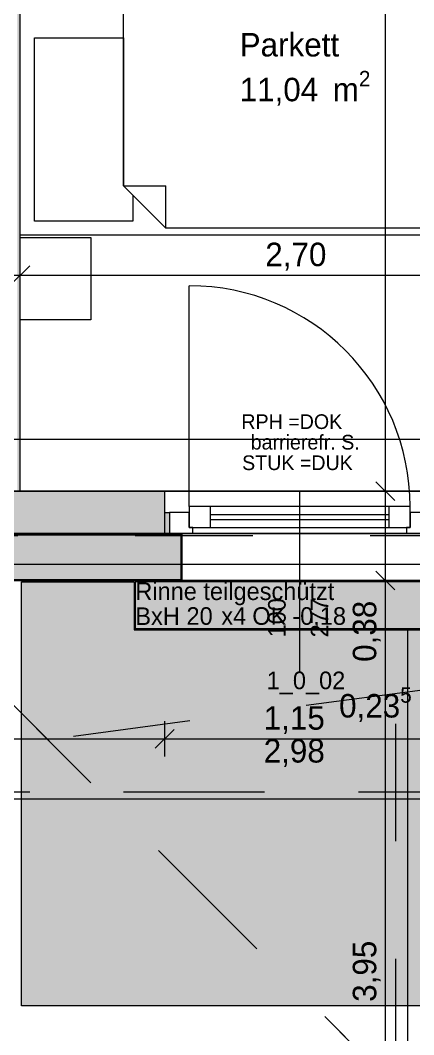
# Model space of a CAD drawing. Header units: metres. Extents: x -3.9 to 83, y -38 to 6.2.
# Drawn here: x 6.935 to 8.611, y -17.004 to -12.685 of the extents above; entities that cross this region are included whole.
import ezdxf

# ---------------------------------------------------------------- set-up
doc = ezdxf.new("R2010")
doc.units = ezdxf.units.M
doc.header["$MEASUREMENT"] = 0
for name, pattern in [('Achse', [0.004, 0.002, -0.001, 0, -0.001]), ('Baufluchtlinie', [0.013, 0.008, -0.005]), ('Untersicht', [0.001, 0.0005, -0.0005])]:
    doc.linetypes.add(name, pattern=pattern)
for name, color, linetype in [('0._EG PP_2_000 Achsraster', 7, 'Continuous'), ('0._EG PP_2_110 Wand Aussen', 7, 'Continuous'), ('0._EG PP_2_120 Wand Innen tragend', 7, 'Continuous'), ('0._EG PP_2_210 Decke', 7, 'Continuous'), ('0._EG PP_2_220 Bodenaufbau', 7, 'Continuous'), ('0._EG PP_2_221 Bodenaufbau - Abdichtung', 7, 'Continuous'), ('0._EG PP_2_221 Bodenaufbau - Terrassenbelag', 7, 'Continuous'), ('0._EG PP_2_240 Unterdämmung', 7, 'Continuous'), ('0._EG PP_2_510 Möblierung', 7, 'Continuous'), ('0._EG PP_2_611 Entwässerung', 7, 'Continuous'), ('0._EG PP_2_810 Raum', 7, 'Continuous'), ('0._EG PP_2_950 Polierplan Bemaßung', 7, 'Continuous'), ('0._EG PP_2_955 Polierplan Beschriftung', 7, 'Continuous'), ('0._EG PP_2_Neubau_840 Baulinien', 7, 'Continuous')]:
    doc.layers.add(name, color=color, linetype=linetype)
doc.styles.add('ERSTELLTER_STIL_2', font='')
doc.styles.get('ERSTELLTER_STIL_2').set_extended_font_data('Eurostile')

msp = doc.modelspace()

# ---------------------------------------------------------------- hatches: boundary and pattern name
at = {"layer": '0._EG PP_2_110 Wand Aussen', "linetype": 'Continuous', "lineweight": 13, "true_color": 0x3f7f02}
msp.add_hatch(color=76, dxfattribs=at).paths.add_polyline_path([(4.96, -14.78), (4.96, -14.87), (7.55, -14.87), (7.55, -14.78), (7.55, -14.69), (4.96, -14.69)])
at = {"layer": '0._EG PP_2_110 Wand Aussen', "linetype": 'Continuous', "lineweight": 13, "true_color": 0xff6400}
for points in [[(7.57, -14.87), (7.57, -14.78), (7.55, -14.78), (7.55, -14.87)], [(7.62, -14.875), (4.89, -14.875), (4.89, -15), (7.62, -15)], [(7.62, -15), (4.89, -15), (4.89, -15.065), (7.62, -15.065)]]:
    msp.add_hatch(color=30, dxfattribs=at).paths.add_polyline_path(points)
at = {"layer": '0._EG PP_2_110 Wand Aussen', "linetype": 'Continuous', "lineweight": 0, "true_color": 0x373737}
msp.add_hatch(color=250, dxfattribs=at).paths.add_polyline_path([(4.89, -14.875), (7.62, -14.875), (7.62, -14.87), (4.89, -14.87)])
at = {"layer": '0._EG PP_2_120 Wand Innen tragend', "linetype": 'Continuous', "lineweight": 13, "true_color": 0xfb02fe}
msp.add_hatch(color=6, dxfattribs=at).paths.add_polyline_path([(6.9225, -10.4875), (6.9225, -14.69), (6.935, -14.69), (6.935, -10.4875)])
at = {"layer": '0._EG PP_2_221 Bodenaufbau - Terrassenbelag', "linetype": 'Continuous', "lineweight": 0, "true_color": 0x111111}
msp.add_hatch(color=250, dxfattribs=at).paths.add_polyline_path([(7.42, -15.075), (6.94, -15.075), (6.94, -16.88), (12.23, -16.88), (12.23, -15.28), (9.96, -15.28), (9.96, -15.075), (8.83, -15.075), (8.83, -15.28), (7.42, -15.28)])
at = {"layer": '0._EG PP_2_611 Entwässerung', "linetype": 'Continuous', "lineweight": 13, "true_color": 0x89cdad}
msp.add_hatch(color=123, dxfattribs=at).paths.add_polyline_path([(7.425, -15.275), (8.825, -15.275), (8.825, -15.075), (7.425, -15.075)])

# ---------------------------------------------------------------- linework, layer by layer
at = {"layer": '0._EG PP_2_000 Achsraster', "color": 5, "linetype": 'Achse', "lineweight": 0, "ltscale": 1000}
msp.add_line((-1.5, -15), (21, -15), dxfattribs=at)
at = {"layer": '0._EG PP_2_110 Wand Aussen', "color": 7, "linetype": 'Continuous', "lineweight": 13, "ltscale": 1000}
for p, q in [((7.655, -14.755), (7.655, -13.815)), ((8.7, -14.69), (7.55, -14.69)), ((7.55, -14.69), (7.55, -14.69)), ((8.125, -15.4591), (8.125, -14.69)), ((7.745, -14.755), (7.655, -14.755)), ((7.655, -14.755), (7.655, -14.845)), ((8.505, -14.755), (7.745, -14.755)), ((7.745, -14.845), (7.745, -14.755)), ((8.595, -14.755), (8.505, -14.755)), ((8.505, -14.755), (8.505, -14.845)), ((8.595, -14.845), (8.595, -14.755)), ((7.655, -14.78), (7.57, -14.78)), ((7.57, -14.78), (7.57, -14.87)), ((7.655, -14.845), (7.655, -14.78)), ((8.505, -14.79), (7.745, -14.79)), ((7.745, -14.81), (8.505, -14.81)), ((8.68, -14.78), (8.595, -14.78)), ((8.595, -14.78), (8.595, -14.845)), ((7.67, -14.845), (7.655, -14.845)), ((7.655, -14.845), (7.745, -14.845)), ((7.67, -14.87), (7.67, -14.845)), ((7.745, -14.845), (8.505, -14.845)), ((8.505, -14.845), (8.595, -14.845)), ((8.595, -14.845), (8.58, -14.845)), ((8.58, -14.845), (8.58, -14.87)), ((4.89, -14.875), (7.62, -14.875)), ((7.62, -14.87), (7.55, -14.87)), ((7.62, -14.87), (7.55, -14.87)), ((7.62, -14.87), (7.55, -14.87)), ((7.57, -14.87), (7.67, -14.87)), ((7.62, -14.87), (7.625, -14.87)), ((7.62, -15.065), (7.62, -14.87)), ((7.62, -14.87), (7.625, -14.87)), ((7.62, -14.87), (7.625, -14.87)), ((7.625, -14.875), (7.625, -14.87)), ((7.625, -14.875), (7.625, -14.87)), ((7.625, -15), (7.625, -14.875)), ((7.625, -15), (7.625, -14.875)), ((7.67, -14.87), (8.58, -14.87)), ((8.58, -14.87), (8.68, -14.87)), ((7.625, -15.065), (7.625, -15)), ((7.625, -15.065), (7.625, -15)), ((4.89, -15.065), (7.62, -15.065)), ((7.62, -15.07), (7.625, -15.07)), ((7.625, -15.07), (7.625, -15.065)), ((7.625, -15.07), (7.625, -15.065)), ((8.625, -15.07), (7.625, -15.07)), ((7.625, -15.07), (7.625, -15.07))]:
    msp.add_line(p, q, dxfattribs=at)
at = {"layer": '0._EG PP_2_110 Wand Aussen', "color": 7, "linetype": 'Continuous', "lineweight": 18, "ltscale": 1000}
for p, q in [((7.55, -14.78), (7.55, -14.69)), ((7.55, -14.78), (7.55, -14.69)), ((7.55, -14.87), (7.55, -14.78)), ((7.55, -14.87), (7.55, -14.78)), ((7.55, -14.87), (7.55, -14.78)), ((4.96, -14.87), (7.55, -14.87))]:
    msp.add_line(p, q, dxfattribs=at)
at = {"layer": '0._EG PP_2_110 Wand Aussen', "color": 1, "linetype": 'Baufluchtlinie', "lineweight": 0, "ltscale": 1000}
msp.add_line((4.89, -15), (7.62, -15), dxfattribs=at)
at = {"layer": '0._EG PP_2_110 Wand Aussen', "color": 7, "linetype": 'Continuous', "lineweight": 18, "ltscale": 1000, "flags": 128}
msp.add_lwpolyline([(7.55, -14.69), (6.865, -14.69)], dxfattribs=at)
at = {"layer": '0._EG PP_2_110 Wand Aussen', "color": 7, "linetype": 'Continuous', "lineweight": 13, "ltscale": 1000, "flags": 128}
msp.add_lwpolyline([(7.57, -14.87), (7.55, -14.87), (7.55, -14.78), (7.57, -14.78)], close=True, dxfattribs=at)
msp.add_lwpolyline([(5.5755, -15.07), (7.62, -15.07)], dxfattribs=at)
at = {"layer": '0._EG PP_2_110 Wand Aussen', "color": 7, "linetype": 'Continuous', "lineweight": 13, "ltscale": 1000}
msp.add_arc((7.655, -14.755), 0.94, 0, 90, dxfattribs=at)
at = {"layer": '0._EG PP_2_120 Wand Innen tragend', "color": 7, "linetype": 'Continuous', "lineweight": 13, "ltscale": 1000, "flags": 128}
for points in [[(6.935, -14.69), (6.935, -10.6)], [(6.935, -14.69), (6.9225, -14.69)]]:
    msp.add_lwpolyline(points, dxfattribs=at)
at = {"layer": '0._EG PP_2_210 Decke', "color": 7, "linetype": 'Continuous', "lineweight": 13, "ltscale": 1000, "true_color": 0xf4f4f4, "flags": 128}
msp.add_lwpolyline([(0.1444, -3.915), (0.1845, -14.87), (15.32, -14.87), (15.32, -6.225), (10.905, -6.225), (10.905, -6.065), (8.925, -6.065), (8.925, -4.045), (8.745, -4.045), (8.745, -3.915), (5.625, -3.915), (0.8144, -3.915)], close=True, dxfattribs=at)
at = {"layer": '0._EG PP_2_210 Decke', "color": 8, "linetype": 'Continuous', "lineweight": 13, "ltscale": 1000, "flags": 128}
msp.add_lwpolyline([(0.1831, -14.47), (0.185, -14.9998), (0.185, -21.895), (3.305, -21.895), (3.305, -22.165), (4.905, -22.165), (4.905, -24.32), (7.875, -24.32), (7.875, -23.85), (9.87, -23.85), (9.87, -24.32), (13.0067, -24.32), (12.9484, -23.92), (12.865, -23.92), (12.865, -21.895), (18.7604, -21.895), (18.7621, -21.495), (18.7694, -20.4274), (14.6603, -20.4274), (15.32, -17.3819), (15.32, -14.87), (15.32, -14.47)], close=True, dxfattribs=at)
at = {"layer": '0._EG PP_2_210 Decke', "color": 8, "linetype": 'Untersicht', "lineweight": 13, "ltscale": 1000, "flags": 128}
msp.add_lwpolyline([(5.375, -15.07), (5.375, -15.97), (13.605, -15.97), (13.605, -15.07)], dxfattribs=at)
at = {"layer": '0._EG PP_2_220 Bodenaufbau', "color": 7, "linetype": 'Continuous', "lineweight": 13, "ltscale": 1000, "true_color": 0xf4f4f4, "flags": 128}
for points in [[(0.3244, -3.915), (0.3639, -14.69), (13.56, -14.69), (13.56, -8.775), (6.835, -8.775), (6.835, -6.225), (6.415, -6.225), (6.415, -3.915)], [(0.1846, -14.87), (0.185, -21.495), (5.305, -21.495), (5.305, -23.92), (7.875, -23.92), (7.875, -23.81), (9.895, -23.81), (9.895, -23.92), (10.085, -23.92), (10.085, -23.68), (10.895, -23.68), (10.895, -23.92), (12.465, -23.92), (12.465, -21.495), (18.4632, -21.495), (18.4737, -19.8717), (14.5965, -19.8717), (15.14, -17.3627), (15.14, -14.87)], [(0.1853, -15.07), (0.185, -14.9998), (0.185, -21.365), (5.435, -21.365), (5.435, -23.79), (7.875, -23.79), (7.875, -23.85), (9.875, -23.85), (9.875, -23.79), (10.035, -23.79), (10.035, -23.68), (10.94, -23.68), (10.94, -23.79), (12.335, -23.79), (12.335, -21.365), (18.463, -21.365), (18.4871, -17.7847), (14.9872, -17.7847), (15.08, -17.3563), (15.08, -14.87), (13.61, -14.87), (13.61, -15.07)]]:
    msp.add_lwpolyline(points, close=True, dxfattribs=at)
at = {"layer": '0._EG PP_2_221 Bodenaufbau - Abdichtung', "color": 171, "linetype": 'Untersicht', "lineweight": 13, "ltscale": 1000, "true_color": 0x6c6cff, "flags": 128}
for points in [[(8.585, -17.28), (6.175, -14.87)], [(6.175, -14.87), (10.995, -14.87)], [(6.175, -14.87), (8.585, -17.28)]]:
    msp.add_lwpolyline(points, dxfattribs=at)
at = {"layer": '0._EG PP_2_221 Bodenaufbau - Terrassenbelag', "color": 7, "linetype": 'Continuous', "lineweight": 18, "ltscale": 1000, "flags": 128}
for points in [[(6.94, -16.88), (6.94, -15.075)], [(6.94, -15.075), (7.42, -15.075)], [(7.42, -15.075), (7.42, -15.28)], [(7.42, -15.28), (8.83, -15.28)], [(12.23, -16.88), (6.94, -16.88)]]:
    msp.add_lwpolyline(points, dxfattribs=at)
at = {"layer": '0._EG PP_2_240 Unterdämmung', "color": 30, "linetype": 'Untersicht', "lineweight": 13, "ltscale": 1000, "true_color": 0xff6400, "flags": 128}
msp.add_lwpolyline([(5.375, -15.97), (13.605, -15.97), (13.605, -14.88), (5.375, -14.88)], close=True, dxfattribs=at)
at = {"layer": '0._EG PP_2_510 Möblierung', "color": 8, "linetype": 'Continuous', "lineweight": 13, "ltscale": 1000, "true_color": 0x7e7f7f}
for p, q in [((6.935, -13.6), (6.935, -11.8)), ((7.375, -12.7), (7.375, -12.01)), ((7.375, -13.39), (7.375, -12.7)), ((7.555, -13.57), (7.375, -13.39)), ((7.375, -13.39), (7.555, -13.39)), ((7.555, -13.57), (7.555, -13.39)), ((8.935, -13.6), (6.935, -13.6)), ((8.905, -13.57), (7.555, -13.57)), ((6.935, -13.96), (6.935, -13.61)), ((6.935, -13.61), (7.235, -13.61)), ((7.235, -13.61), (7.235, -13.96)), ((7.235, -13.96), (6.935, -13.96))]:
    msp.add_line(p, q, dxfattribs=at)
at = {"layer": '0._EG PP_2_510 Möblierung', "color": 8, "linetype": 'Continuous', "lineweight": 13, "ltscale": 1000, "true_color": 0x7e7f7f, "flags": 128}
msp.add_lwpolyline([(7.375, -13.39), (7.415, -13.43), (7.415, -13.54), (6.995, -13.54), (6.995, -12.76), (7.375, -12.76)], close=True, dxfattribs=at)
at = {"layer": '0._EG PP_2_611 Entwässerung', "color": 8, "linetype": 'Untersicht', "lineweight": 0, "ltscale": 1000}
for p in [(8.535, -17.18), (8.635, -15.28)]:
    msp.add_line(p, (8.535, -15.28), dxfattribs=at)
at = {"layer": '0._EG PP_2_611 Entwässerung', "color": 76, "linetype": 'Achse', "lineweight": 13, "ltscale": 1000, "true_color": 0x3f7f02}
msp.add_line((8.585, -17.18), (8.585, -15.28), dxfattribs=at)
at = {"layer": '0._EG PP_2_611 Entwässerung', "color": 8, "linetype": 'Continuous', "lineweight": 13, "ltscale": 1000, "flags": 128}
msp.add_lwpolyline([(7.425, -15.275), (8.825, -15.275), (8.825, -15.075), (7.425, -15.075)], close=True, dxfattribs=at)
at = {"layer": '0._EG PP_2_950 Polierplan Bemaßung', "color": 6, "linetype": 'Continuous', "lineweight": 13, "ltscale": 1000, "true_color": 0xfb02fe}
for p, q in [((8.4898, -14.69), (8.4898, -10.575)), ((6.975, -13.7304), (6.895, -13.8104)), ((6.935, -13.8454), (6.935, -13.6954)), ((6.685, -13.7704), (6.935, -13.7704)), ((6.935, -13.7704), (9.635, -13.7704)), ((8.4498, -14.65), (8.5298, -14.73)), ((8.5648, -14.69), (8.4148, -14.69)), ((8.4898, -15.07), (8.4898, -14.69)), ((8.5648, -15.07), (8.4148, -15.07)), ((8.4498, -15.03), (8.5298, -15.11)), ((8.4898, -19.02), (8.4898, -15.07))]:
    msp.add_line(p, q, dxfattribs=at)
at = {"layer": '0._EG PP_2_950 Polierplan Bemaßung', "color": 30, "linetype": 'Untersicht', "lineweight": 13, "ltscale": 1000, "true_color": 0xff6400}
msp.add_line((13.605, -14.88), (5.375, -15.97), dxfattribs=at)
at = {"layer": '0._EG PP_2_950 Polierplan Bemaßung', "color": 76, "linetype": 'Continuous', "lineweight": 13, "ltscale": 1000, "true_color": 0x3f7f02}
for p, q in [((7.55, -15.8186), (7.55, -15.6686)), ((7.59, -15.7036), (7.51, -15.7836)), ((4.96, -15.7436), (7.55, -15.7436)), ((7.55, -15.7436), (8.7, -15.7436))]:
    msp.add_line(p, q, dxfattribs=at)
at = {"layer": '0._EG PP_2_950 Polierplan Bemaßung', "color": 1, "linetype": 'Continuous', "lineweight": 13, "ltscale": 1000, "true_color": 0xfb0106}
msp.add_line((0.055, -16), (18.935, -16), dxfattribs=at)
at = {"layer": '0._EG PP_2_Neubau_840 Baulinien', "color": 1, "linetype": 'Baufluchtlinie', "lineweight": 25, "ltscale": 1000, "true_color": 0xfb0106, "flags": 128}
msp.add_lwpolyline([(-3.9335, -14.9777), (0, -15), (18.9876, -15.0005), (22.8486, -15.0037)], dxfattribs=at)

# ---------------------------------------------------------------- texts
at = {"layer": '0._EG PP_2_110 Wand Aussen', "color": 7, "linetype": 'Continuous', "lineweight": 13, "attachment_point": 9, "style": 'ERSTELLTER_STIL_2'}
for s, insert, char_height in [('\\A1;{\\pqr;\\pt0;\\fEurostile|b0|i0|c0|p0;\\W1.000000;RPH =DOK}', (8.3062, -14.4258), 0.0625), ('\\A1;{\\pqr;\\pt0;\\fEurostile|b0|i0|c0|p0;\\W1.000000;barrierefr. S. }', (8.3808, -14.5133), 0.0625), ('\\A1;{\\pqr;\\pt0;\\fEurostile|b0|i0|c0|p0;\\W1.000000;STUK =DUK}', (8.3512, -14.6008), 0.0625), ('\\A1;{\\pqr;\\pt0;\\fEurostile|b0|i0|c0|p0;\\W1.000000;1_0_02}', (8.3192, -15.5543), 0.075)]:
    msp.add_mtext(s, dxfattribs=dict(at, insert=insert, char_height=char_height))
at = {"layer": '0._EG PP_2_110 Wand Aussen', "color": 7, "linetype": 'Continuous', "lineweight": 13, "char_height": 0.075, "attachment_point": 9, "rotation": 90, "style": 'ERSTELLTER_STIL_2'}
for s, insert in [('\\A1;{\\pqr;\\pt0;\\fEurostile|b0|i0|c0|p0;\\W1.000000;100}', (8.0664, -15.145)), ('\\A1;{\\pqr;\\pt0;\\fEurostile|b0|i0|c0|p0;\\W1.000000;277}', (8.2472, -15.145))]:
    msp.add_mtext(s, dxfattribs=dict(at, insert=insert))
at = {"layer": '0._EG PP_2_810 Raum', "color": 7, "linetype": 'Continuous', "lineweight": 13, "char_height": 0.1, "attachment_point": 1, "style": 'ERSTELLTER_STIL_2'}
for s, insert in [('\\A1;{\\pql;\\pt0;\\fEurostile|b0|i0|c0|p0;\\W1.000000;Parkett}', (7.8694, -12.7391)), ('\\A1;{\\pql;\\pt0,0.05;\\fEurostile|b0|i0|c0|p0;\\W1.000000;11,04\\fEurostile|b0|i0|c0|p0;\\W1.000000;\\A1{\\H.66x;\\S^  ;}\\fEurostile|b0|i0|c0|p0;\\W1.000000; m\\fEurostile|b0|i0|c0|p0;\\W1.000000;\\A1{\\H.66x;\\S2^  ;}}', (7.8694, -12.9006))]:
    msp.add_mtext(s, dxfattribs=dict(at, insert=insert))
at = {"layer": '0._EG PP_2_950 Polierplan Bemaßung', "color": 6, "linetype": 'Continuous', "lineweight": 13, "true_color": 0xfb02fe, "insert": (7.9786, -13.7504), "char_height": 0.1, "width": 0.306373, "attachment_point": 7, "style": 'ERSTELLTER_STIL_2'}
msp.add_mtext('\\A1;{\\pql;\\fEurostile|b0|i0|c0|p0;\\W1.000000;2,70}', dxfattribs=at)
at = {"layer": '0._EG PP_2_950 Polierplan Bemaßung', "color": 6, "linetype": 'Continuous', "lineweight": 13, "true_color": 0xfb02fe, "char_height": 0.1, "width": 0.306373, "attachment_point": 7, "rotation": 90, "style": 'ERSTELLTER_STIL_2'}
for s, insert in [('\\A1;{\\pql;\\fEurostile|b0|i0|c0|p0;\\W1.000000;0,38}', (8.4698, -15.4164)), ('\\A1;{\\pql;\\fEurostile|b0|i0|c0|p0;\\W1.000000;3,95}', (8.4698, -16.8637))]:
    msp.add_mtext(s, dxfattribs=dict(at, insert=insert))
at = {"layer": '0._EG PP_2_950 Polierplan Bemaßung', "color": 76, "linetype": 'Continuous', "lineweight": 13, "true_color": 0x3f7f02, "insert": (8.2929, -15.6825), "char_height": 0.1, "attachment_point": 7, "style": 'ERSTELLTER_STIL_2'}
msp.add_mtext('\\A1;{\\pql;\\fEurostile|b0|i0|c0|p0;\\W1.000000;0,23\\fEurostile|b0|i0|c0|p0;\\W1.000000;\\A1{\\H.66x;\\S5^  ;}}', dxfattribs=at)
at = {"layer": '0._EG PP_2_950 Polierplan Bemaßung', "color": 76, "linetype": 'Continuous', "lineweight": 13, "true_color": 0x3f7f02, "char_height": 0.1, "width": 0.306373, "attachment_point": 7, "style": 'ERSTELLTER_STIL_2'}
for s, insert in [('\\A1;{\\pql;\\fEurostile|b0|i0|c0|p0;\\W1.000000;1,15}', (7.9718, -15.7236)), ('\\A1;{\\pql;\\fEurostile|b0|i0|c0|p0;\\W1.000000;2,98}', (7.9718, -15.8636))]:
    msp.add_mtext(s, dxfattribs=dict(at, insert=insert))
at = {"layer": '0._EG PP_2_955 Polierplan Beschriftung', "color": 7, "linetype": 'Continuous', "lineweight": 13, "char_height": 0.075, "attachment_point": 1, "style": 'ERSTELLTER_STIL_2'}
for s, insert in [('\\A1;{\\pql;\\fEurostile|b0|i0|c0|p0;\\W1.000000;Rinne teilgeschützt\\fEurostile|b0|i0|c0|p0;\\W1.000000;  }', (7.425, -15.0781)), ('\\A1;{\\pql;\\pt0,1;\\fEurostile|b0|i0|c0|p0;\\W1.000000;BxH }', (7.425, -15.1843)), ('\\A1;{\\pql;\\pt0,1;\\fEurostile|b0|i0|c0|p0;\\W1.000000;20\\fEurostile|b0|i0|c0|p0;\\W1.000000;\\A1{\\H.66x;\\S^  ;}\\fEurostile|b0|i0|c0|p0;\\W1.000000;\\fEurostile|b0|i0|c0|p0;\\W1.000000;\\A1{\\H.66x;\\S^  ;}\\fEurostile|b0|i0|c0|p0;\\W1.000000;x\\fEurostile|b0|i0|c0|p0;\\W1.000000;\\fEurostile|b0|i0|c0|p0;\\W1.000000;\\fEurostile|b0|i0|c0|p0;\\W1.000000;\\fEurostile|b0|i0|c0|p0;\\W1.000000;\\fEurostile|b0|i0|c0|p0;\\W1.000000;4\\fEurostile|b0|i0|c0|p0;\\W1.000000;\\A1{\\H.66x;\\S^  ;}\\fEurostile|b0|i0|c0|p0;\\W1.000000;\\fEurostile|b0|i0|c0|p0;\\W1.000000;\\A1{\\H.66x;\\S^  ;}\\fEurostile|b0|i0|c0|p0;\\W1.000000;\\fEurostile|b0|i0|c0|p0;\\W1.000000;\\fEurostile|b0|i0|c0|p0;\\W1.000000;\\fEurostile|b0|i0|c0|p0;\\W1.000000;\\fEurostile|b0|i0|c0|p0;\\W1.000000;\\fEurostile|b0|i0|c0|p0;\\W1.000000;\\fEurostile|b0|i0|c0|p0;\\W1.000000;\\A1{\\H.66x;\\S^  ;}\\fEurostile|b0|i0|c0|p0;\\W1.000000;\\fEurostile|b0|i0|c0|p0;\\W1.000000;\\A1{\\H.66x;\\S^  ;}\\fEurostile|b0|i0|c0|p0;\\W1.000000;\\fEurostile|b0|i0|c0|p0;\\W1.000000;\\fEurostile|b0|i0|c0|p0;\\W1.000000;\\fEurostile|b0|i0|c0|p0;\\W1.000000;\\fEurostile|b0|i0|c0|p0;\\W1.000000;\\fEurostile|b0|i0|c0|p0;\\W1.000000;\\fEurostile|b0|i0|c0|p0;\\W1.000000;\\A1{\\H.66x;\\S^  ;}\\fEurostile|b0|i0|c0|p0;\\W1.000000;\\fEurostile|b0|i0|c0|p0;\\W1.000000;\\A1{\\H.66x;\\S^  ;}\\fEurostile|b0|i0|c0|p0;\\W1.000000;\\fEurostile|b0|i0|c0|p0;\\W1.000000;\\fEurostile|b0|i0|c0|p0;\\W1.000000;\\fEurostile|b0|i0|c0|p0;\\W1.000000;\\fEurostile|b0|i0|c0|p0;\\W1.000000;\\fEurostile|b0|i0|c0|p0;\\W1.000000;\\fEurostile|b0|i0|c0|p0;\\W1.000000;\\A1{\\H.66x;\\S^  ;}\\fEurostile|b0|i0|c0|p0;\\W1.000000;\\fEurostile|b0|i0|c0|p0;\\W1.000000;\\A1{\\H.66x;\\S^  ;}\\fEurostile|b0|i0|c0|p0;\\W1.000000;\\fEurostile|b0|i0|c0|p0;\\W1.000000;\\fEurostile|b0|i0|c0|p0;\\W1.000000;\\fEurostile|b0|i0|c0|p0;\\W1.000000;\\fEurostile|b0|i0|c0|p0;\\W1.000000;\\fEurostile|b0|i0|c0|p0;\\W1.000000;\\fEurostile|b0|i0|c0|p0;\\W1.000000;\\A1{\\H.66x;\\S^  ;}\\fEurostile|b0|i0|c0|p0;\\W1.000000;}', (7.6429, -15.1836)), ('\\A1;{\\pql;\\pt0,1;\\fEurostile|b0|i0|c0|p0;\\W1.000000; OK }', (7.8953, -15.1836)), ('\\A1;{\\pql;\\pt0,1;\\fEurostile|b0|i0|c0|p0;\\W1.000000;-0,18\\fEurostile|b0|i0|c0|p0;\\W1.000000;\\A1{\\H.66x;\\S^  ;}\\fEurostile|b0|i0|c0|p0;\\W1.000000;\\fEurostile|b0|i0|c0|p0;\\W1.000000;\\A1{\\H.66x;\\S^  ;}\\fEurostile|b0|i0|c0|p0;\\W1.000000;\\fEurostile|b0|i0|c0|p0;\\W1.000000;\\fEurostile|b0|i0|c0|p0;\\W1.000000;\\fEurostile|b0|i0|c0|p0;\\W1.000000;\\fEurostile|b0|i0|c0|p0;\\W1.000000;\\fEurostile|b0|i0|c0|p0;\\W1.000000;\\fEurostile|b0|i0|c0|p0;\\W1.000000;\\A1{\\H.66x;\\S^  ;}\\fEurostile|b0|i0|c0|p0;\\W1.000000;\\fEurostile|b0|i0|c0|p0;\\W1.000000;\\A1{\\H.66x;\\S^  ;}\\fEurostile|b0|i0|c0|p0;\\W1.000000;\\fEurostile|b0|i0|c0|p0;\\W1.000000;\\fEurostile|b0|i0|c0|p0;\\W1.000000;\\fEurostile|b0|i0|c0|p0;\\W1.000000;\\fEurostile|b0|i0|c0|p0;\\W1.000000;\\fEurostile|b0|i0|c0|p0;\\W1.000000;\\fEurostile|b0|i0|c0|p0;\\W1.000000;\\A1{\\H.66x;\\S^  ;}\\fEurostile|b0|i0|c0|p0;\\W1.000000;\\fEurostile|b0|i0|c0|p0;\\W1.000000;\\A1{\\H.66x;\\S^  ;}\\fEurostile|b0|i0|c0|p0;\\W1.000000;\\fEurostile|b0|i0|c0|p0;\\W1.000000;\\fEurostile|b0|i0|c0|p0;\\W1.000000;\\fEurostile|b0|i0|c0|p0;\\W1.000000;\\fEurostile|b0|i0|c0|p0;\\W1.000000;\\fEurostile|b0|i0|c0|p0;\\W1.000000;\\fEurostile|b0|i0|c0|p0;\\W1.000000;\\A1{\\H.66x;\\S^  ;}\\fEurostile|b0|i0|c0|p0;\\W1.000000;\\fEurostile|b0|i0|c0|p0;\\W1.000000;\\fEurostile|b0|i0|c0|p0;\\W1.000000;\\fEurostile|b0|i0|c0|p0;\\W1.000000;\\fEurostile|b0|i0|c0|p0;\\W1.000000;\\fEurostile|b0|i0|c0|p0;\\W1.000000;\\fEurostile|b0|i0|c0|p0;\\W1.000000;\\fEurostile|b0|i0|c0|p0;\\W1.000000;\\fEurostile|b0|i0|c0|p0;\\W1.000000;\\fEurostile|b0|i0|c0|p0;\\W1.000000;\\fEurostile|b0|i0|c0|p0;\\W1.000000;\\fEurostile|b0|i0|c0|p0;\\W1.000000;\\fEurostile|b0|i0|c0|p0;\\W1.000000;\\fEurostile|b0|i0|c0|p0;\\W1.000000;\\fEurostile|b0|i0|c0|p0;\\W1.000000;\\fEurostile|b0|i0|c0|p0;\\W1.000000;\\fEurostile|b0|i0|c0|p0;\\W1.000000;\\fEurostile|b0|i0|c0|p0;\\W1.000000;\\fEurostile|b0|i0|c0|p0;\\W1.000000;}', (8.0938, -15.1836))]:
    msp.add_mtext(s, dxfattribs=dict(at, insert=insert))

doc.saveas('drawing.dxf')
